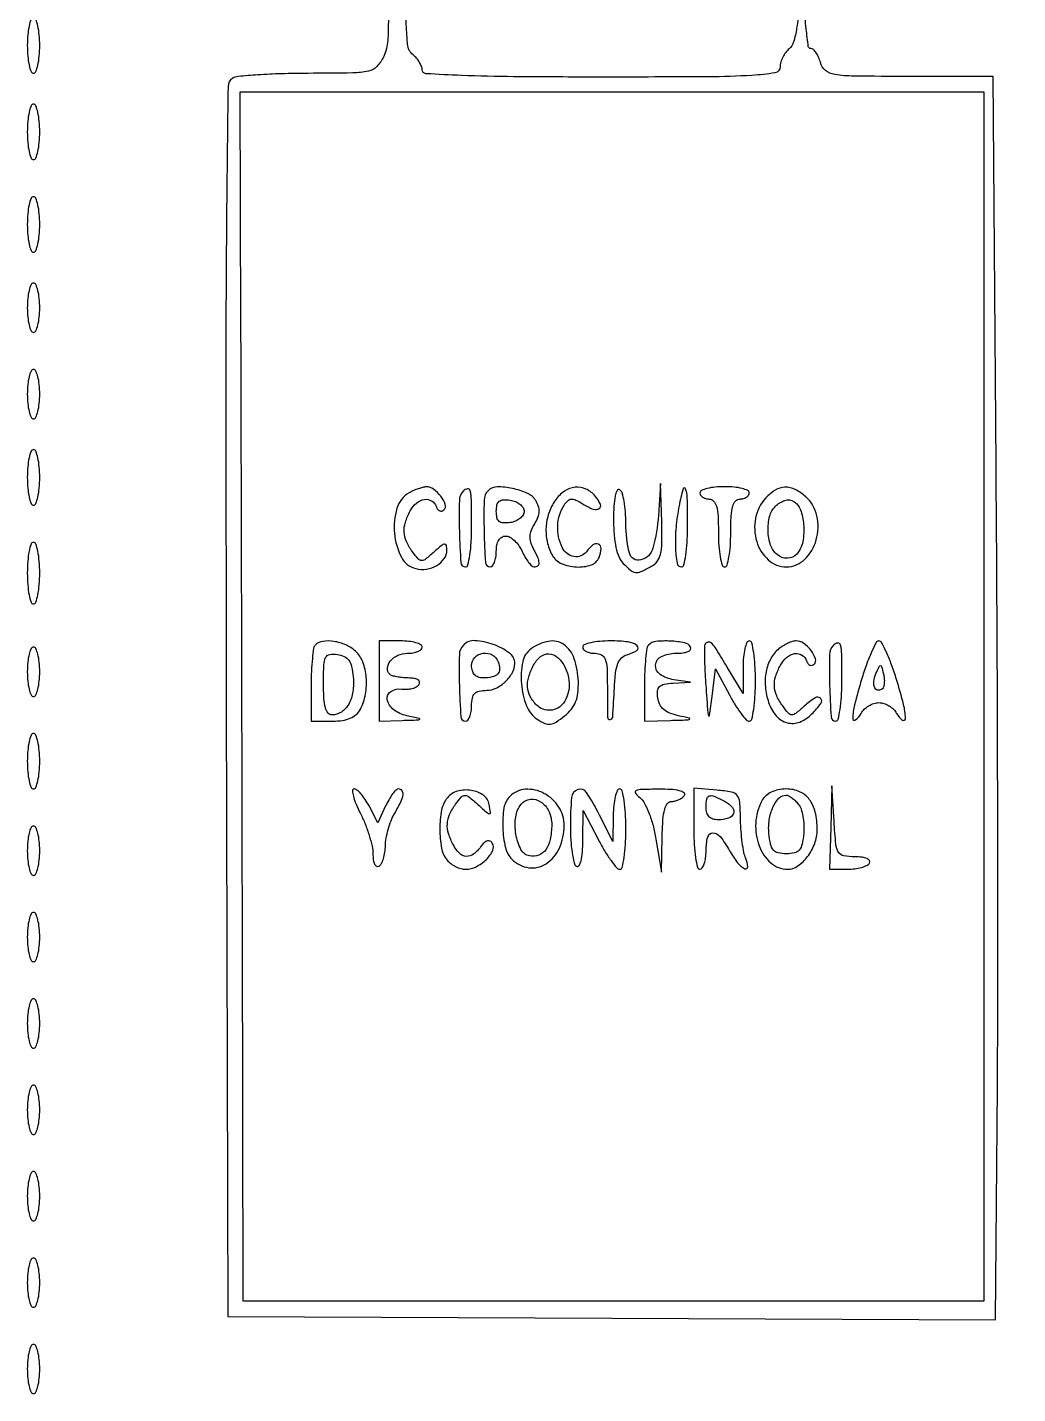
# Model space of a CAD drawing. Header units: millimetres. Extents: x 357084 to 357504, y 509210 to 509507.
# Drawn here: x 357206.64 to 357218.69, y 509439.48 to 509456.11 of the extents above; entities that cross this region are included whole.
import ezdxf

# ---------------------------------------------------------------- set-up
doc = ezdxf.new("R2010")
doc.units = ezdxf.units.MM

msp = doc.modelspace()

# ---------------------------------------------------------------- linework, layer by layer
for points in [[(357211.045, 509456.61, -0.004968), (357211.021, 509455.948, -0.097162), (357210.972, 509455.75, -0.085113), (357210.89, 509455.631, -0.145592), (357210.786, 509455.573, -0.050625), (357210.596, 509455.551, -0.003413), (357210.052, 509455.546, 0.006707), (357209.729, 509455.541, 0.009468), (357209.441, 509455.527, 0.006133), (357209.202, 509455.508, 0.119148), (357209.132, 509455.485, 0.253226), (357209.078, 509455.387, 0.000783), (357209.061, 509453.917, 0.002627), (357209.051, 509451.8, 0.000492), (357209.057, 509447.92), (357209.076, 509440.415), (357213.747, 509440.396), (357218.419, 509440.376), (357218.441, 509443.212, 0.001791), (357218.447, 509444.625, 0.000673), (357218.445, 509446.604, 0.000667), (357218.438, 509448.759, 0.00081), (357218.425, 509450.778), (357218.388, 509455.509), (357217.359, 509455.509, -0.002471), (357216.694, 509455.512, -0.036644), (357216.462, 509455.532, -0.131239), (357216.349, 509455.582, -0.16316), (357216.287, 509455.678, 0.038611), (357216.265, 509455.743, 0.050484), (357216.236, 509455.797, 0.060153), (357216.202, 509455.835, 0.184257), (357216.171, 509455.847, -0.373756), (357216.14, 509455.874, -0.0086), (357216.114, 509456.085, -0.014269), (357216.093, 509456.355, -0.007433)], [(357216.024, 509456.349, -0.022958), (357215.998, 509456.095, -0.033138), (357215.961, 509455.928, -0.150144), (357215.907, 509455.845, 0.058684), (357215.865, 509455.801, 0.043748), (357215.829, 509455.743, 0.044591), (357215.805, 509455.682, 0.072747), (357215.797, 509455.627, -0.365304), (357215.734, 509455.553, -0.027934), (357215.454, 509455.521, -0.013229), (357214.924, 509455.504, -0.001237), (357213.619, 509455.501, -0.001928), (357212.553, 509455.505, -0.008301), (357211.919, 509455.52, -0.005369), (357211.486, 509455.542, -0.396129), (357211.441, 509455.589, 0.09661), (357211.433, 509455.63, 0.041873), (357211.408, 509455.68, 0.03938), (357211.372, 509455.73, 0.042023), (357211.329, 509455.772, -0.204773), (357211.263, 509455.9, -0.008944), (357211.236, 509456.414, -0.007571)]]:
    msp.add_lwpolyline(points, format="xyb")
for points in [[(357206.635, 509455.885, 0.020945), (357206.641, 509455.755, 0.033738), (357206.657, 509455.646, 0.036969), (357206.681, 509455.567, 0.31052), (357206.71, 509455.547, 0.31052), (357206.74, 509455.567, 0.036969), (357206.763, 509455.646, 0.033738), (357206.78, 509455.755, 0.020945), (357206.786, 509455.885, 0.020945), (357206.78, 509456.014, 0.033738), (357206.763, 509456.123, 0.036969), (357206.74, 509456.203, 0.31052), (357206.71, 509456.223, 0.31052), (357206.681, 509456.203, 0.036969), (357206.657, 509456.123, 0.033738), (357206.641, 509456.014, 0.020945)], [(357218.275, 509447.962), (357218.275, 509440.603), (357213.769, 509440.603), (357209.264, 509440.603), (357209.253, 509445.127, 0.000041), (357209.249, 509447.067, 0.000033), (357209.244, 509449.155, 0.000033), (357209.239, 509451.086, 0.000084), (357209.235, 509452.487), (357209.226, 509455.321), (357213.751, 509455.321), (357218.275, 509455.321)], [(357206.635, 509454.833, 0.020945), (357206.641, 509454.704, 0.033738), (357206.657, 509454.595, 0.036969), (357206.681, 509454.515, 0.31052), (357206.71, 509454.495, 0.31052), (357206.74, 509454.515, 0.036969), (357206.763, 509454.595, 0.033738), (357206.78, 509454.704, 0.020945), (357206.786, 509454.833, 0.020945), (357206.78, 509454.963, 0.033738), (357206.763, 509455.072, 0.036969), (357206.74, 509455.151, 0.31052), (357206.71, 509455.171, 0.31052), (357206.681, 509455.151, 0.036969), (357206.657, 509455.072, 0.033738), (357206.641, 509454.963, 0.020945)], [(357206.635, 509453.707, 0.020945), (357206.641, 509453.577, 0.033738), (357206.657, 509453.468, 0.036969), (357206.681, 509453.389, 0.31052), (357206.71, 509453.369, 0.31052), (357206.74, 509453.389, 0.036969), (357206.763, 509453.468, 0.033738), (357206.78, 509453.577, 0.020945), (357206.786, 509453.707, 0.020945), (357206.78, 509453.836, 0.033738), (357206.763, 509453.946, 0.036969), (357206.74, 509454.025, 0.31052), (357206.71, 509454.045, 0.31052), (357206.681, 509454.025, 0.036969), (357206.657, 509453.946, 0.033738), (357206.641, 509453.836, 0.020945)], [(357206.635, 509452.693, 0.023598), (357206.641, 509452.578, 0.037669), (357206.657, 509452.481, 0.04382), (357206.681, 509452.412, 0.295869), (357206.71, 509452.393, 0.295869), (357206.74, 509452.412, 0.04382), (357206.763, 509452.481, 0.037669), (357206.78, 509452.578, 0.023598), (357206.786, 509452.693, 0.023598), (357206.78, 509452.808, 0.037669), (357206.763, 509452.905, 0.04382), (357206.74, 509452.975, 0.295869), (357206.71, 509452.993, 0.295869), (357206.681, 509452.975, 0.04382), (357206.657, 509452.905, 0.037669), (357206.641, 509452.808, 0.023598)], [(357206.635, 509451.642, 0.023598), (357206.641, 509451.527, 0.037669), (357206.657, 509451.43, 0.04382), (357206.681, 509451.36, 0.295869), (357206.71, 509451.341, 0.295869), (357206.74, 509451.36, 0.04382), (357206.763, 509451.43, 0.037669), (357206.78, 509451.527, 0.023598), (357206.786, 509451.642, 0.023598), (357206.78, 509451.757, 0.037669), (357206.763, 509451.854, 0.04382), (357206.74, 509451.923, 0.295869), (357206.71, 509451.942, 0.295869), (357206.681, 509451.923, 0.04382), (357206.657, 509451.854, 0.037669), (357206.641, 509451.757, 0.023598)], [(357206.635, 509450.628, 0.020945), (357206.641, 509450.498, 0.033738), (357206.657, 509450.389, 0.036969), (357206.681, 509450.31, 0.31052), (357206.71, 509450.29, 0.31052), (357206.74, 509450.31, 0.036969), (357206.763, 509450.389, 0.033738), (357206.78, 509450.498, 0.020945), (357206.786, 509450.628, 0.020945), (357206.78, 509450.757, 0.033738), (357206.763, 509450.867, 0.036969), (357206.74, 509450.946, 0.31052), (357206.71, 509450.966, 0.31052), (357206.681, 509450.946, 0.036969), (357206.657, 509450.867, 0.033738), (357206.641, 509450.757, 0.020945)], [(357211.281, 509450.439, 0.190659), (357211.134, 509450.252, 0.094374), (357211.103, 509449.947, 0.09712), (357211.187, 509449.659, 0.213144), (357211.362, 509449.518, 0.102314), (357211.492, 509449.512, 0.095282), (357211.618, 509449.557, 0.105297), (357211.709, 509449.64, 0.156028), (357211.742, 509449.742, 0.053872), (357211.735, 509449.801, 0.391229), (357211.714, 509449.816, 0.140658), (357211.675, 509449.799, 0.010107), (357211.585, 509449.721, -0.014115), (357211.482, 509449.633, -0.174086), (357211.435, 509449.616, -0.213059), (357211.392, 509449.636, -0.022358), (357211.322, 509449.723, -0.051813), (357211.249, 509449.848, -0.09219), (357211.221, 509449.963, -0.089926), (357211.236, 509450.082, -0.047346), (357211.294, 509450.22, -0.092851), (357211.371, 509450.315, -0.138175), (357211.467, 509450.36, -0.180718), (357211.555, 509450.343, -0.169715), (357211.613, 509450.271, 0.076562), (357211.63, 509450.239, 0.130241), (357211.654, 509450.221, 0.15914), (357211.68, 509450.219, 0.131406), (357211.705, 509450.232, 0.296005), (357211.721, 509450.299, 0.081485), (357211.668, 509450.398, 0.072724), (357211.578, 509450.485, 0.164453), (357211.489, 509450.513, 0.056946), (357211.448, 509450.507, 0.022086), (357211.393, 509450.49, 0.021524), (357211.334, 509450.467, 0.02492)], [(357211.942, 509450.465, 0.193173), (357211.893, 509450.349, 0.012283), (357211.893, 509449.972, 0.009829), (357211.911, 509449.591, 0.394915), (357211.967, 509449.539, 0.345347), (357211.997, 509449.563, 0.022017), (357212.021, 509449.68, 0.024301), (357212.037, 509449.837, 0.013867), (357212.042, 509450.027, 0.003511), (357212.04, 509450.352, 0.052715), (357212.026, 509450.465, 0.372822), (357211.993, 509450.489, 0.177851)], [(357212.246, 509450.469, 0.191557), (357212.195, 509450.35, 0.012859), (357212.194, 509449.973, 0.010308), (357212.21, 509449.593, 0.395497), (357212.268, 509449.539, 0.226478), (357212.296, 509449.553, 0.074992), (357212.321, 509449.594, 0.057076), (357212.337, 509449.655, 0.038131), (357212.343, 509449.727, -0.046972), (357212.35, 509449.806, -0.08998), (357212.373, 509449.865, -0.120808), (357212.409, 509449.901, -0.13664), (357212.457, 509449.915, -0.1326), (357212.507, 509449.901, -0.056806), (357212.563, 509449.859, -0.050694), (357212.615, 509449.799, -0.046624), (357212.657, 509449.727, 0.025934), (357212.694, 509449.655, 0.034577), (357212.736, 509449.594, 0.037004), (357212.775, 509449.551, 0.190598), (357212.805, 509449.539, 0.161505), (357212.848, 509449.553, 0.252814), (357212.864, 509449.588, 0.092221), (357212.848, 509449.653, 0.015841), (357212.791, 509449.768, -0.056962), (357212.762, 509449.842, -0.081518), (357212.755, 509449.913, -0.077611), (357212.77, 509449.985, -0.04675), (357212.81, 509450.063, 0.042626), (357212.85, 509450.142, 0.085781), (357212.865, 509450.211, 0.093378), (357212.856, 509450.276, 0.058198), (357212.823, 509450.347, 0.148389), (357212.722, 509450.434, 0.05337), (357212.539, 509450.494, 0.053353), (357212.353, 509450.513, 0.19778)], [(357213.06, 509450.348, 0.070707), (357212.982, 509450.194, 0.067539), (357212.948, 509450.022, 0.067473), (357212.962, 509449.847, 0.07032), (357213.021, 509449.684, 0.169571), (357213.133, 509449.582, 0.089291), (357213.319, 509449.538, 0.095124), (357213.498, 509449.563, 0.222654), (357213.593, 509449.655, 0.073683), (357213.617, 509449.763, 0.315315), (357213.585, 509449.816, 0.280652), (357213.519, 509449.808, 0.066645), (357213.439, 509449.724, -0.292929), (357213.287, 509449.665, -0.23501), (357213.145, 509449.775, -0.121234), (357213.09, 509450.04, -0.133555), (357213.168, 509450.29, -0.058507), (357213.212, 509450.345, -0.179882), (357213.255, 509450.364, -0.129294), (357213.31, 509450.353, -0.024814), (357213.399, 509450.304, 0.042886), (357213.523, 509450.241, 0.247122), (357213.594, 509450.248, 0.373789), (357213.609, 509450.302, 0.061871), (357213.546, 509450.401, 0.111639), (357213.433, 509450.487, 0.136077), (357213.303, 509450.509, 0.125831), (357213.172, 509450.46, 0.088092)], [(357213.769, 509450.112, 0.019038), (357213.777, 509449.924, 0.03574), (357213.799, 509449.774, 0.045307), (357213.836, 509449.659, 0.096612), (357213.887, 509449.582, 0.02205), (357213.981, 509449.497, 0.145631), (357214.038, 509449.472, 0.135273), (357214.102, 509449.481, 0.018083), (357214.225, 509449.542, 0.105018), (357214.299, 509449.604, 0.106426), (357214.341, 509449.691, 0.05594), (357214.358, 509449.831, 0.010746), (357214.356, 509450.086), (357214.342, 509450.553), (357214.315, 509450.165, -0.048722), (357214.248, 509449.768, -0.270846), (357214.1, 509449.623, -0.416651), (357213.963, 509449.705, -0.059908), (357213.92, 509450.065, 0.019058), (357213.914, 509450.209, 0.025914), (357213.898, 509450.337, 0.024736), (357213.874, 509450.439, 0.186738), (357213.845, 509450.478, 0.437088), (357213.813, 509450.469, 0.068499), (357213.79, 509450.402, 0.037016), (357213.774, 509450.282, 0.013637)], [(357214.567, 509450.281, 0.026514), (357214.53, 509450.022, 0.032342), (357214.523, 509449.777, 0.031021), (357214.542, 509449.584, 0.367523), (357214.595, 509449.539, 0.345347), (357214.626, 509449.563, 0.022017), (357214.649, 509449.68, 0.024301), (357214.665, 509449.837, 0.013867), (357214.671, 509450.027, 0.004456), (357214.667, 509450.385, 0.092526), (357214.646, 509450.49, 0.718905), (357214.616, 509450.488, 0.01603)], [(357214.821, 509450.44, 0.148195), (357214.829, 509450.412, 0.098894), (357214.854, 509450.387, 0.082425), (357214.89, 509450.371, 0.064853), (357214.933, 509450.365, -0.211442), (357214.987, 509450.341, -0.118311), (357215.022, 509450.278, -0.054498), (357215.041, 509450.158, -0.01212), (357215.046, 509449.952, 0.017105), (357215.051, 509449.794, 0.027868), (357215.068, 509449.66, 0.026982), (357215.092, 509449.561, 0.332234), (357215.121, 509449.539, 0.332234), (357215.151, 509449.561, 0.026982), (357215.174, 509449.66, 0.027868), (357215.191, 509449.794, 0.017105), (357215.196, 509449.952, -0.01212), (357215.201, 509450.158, -0.054498), (357215.22, 509450.278, -0.118311), (357215.255, 509450.341, -0.211442), (357215.309, 509450.365, 0.064853), (357215.352, 509450.371, 0.082425), (357215.388, 509450.387, 0.098894), (357215.413, 509450.412, 0.148195), (357215.422, 509450.44, 0.295869), (357215.403, 509450.469, 0.04382), (357215.333, 509450.493, 0.037669), (357215.236, 509450.51, 0.023598), (357215.121, 509450.515, 0.023598), (357215.006, 509450.51, 0.037669), (357214.909, 509450.493, 0.04382), (357214.84, 509450.469, 0.295869)], [(357215.621, 509450.378, 0.136392), (357215.498, 509450.133, 0.121664), (357215.512, 509449.847, 0.13633), (357215.653, 509449.624, 0.186592), (357215.872, 509449.539, 0.194616), (357216.095, 509449.629, 0.133121), (357216.236, 509449.867, 0.122537), (357216.245, 509450.159, 0.156276), (357216.11, 509450.391, 0.065838), (357215.98, 509450.481, 0.125464), (357215.856, 509450.509, 0.129862), (357215.738, 509450.474, 0.073135)], [(357212.681, 509450.215, -0.139711), (357212.668, 509450.17, -0.08408), (357212.631, 509450.128, -0.072525), (357212.576, 509450.096, -0.062417), (357212.512, 509450.078, -0.046777), (357212.428, 509450.074, -0.159873), (357212.378, 509450.093, -0.16992), (357212.351, 509450.137, -0.054436), (357212.343, 509450.215, -0.054436), (357212.351, 509450.293, -0.16992), (357212.378, 509450.337, -0.159873), (357212.428, 509450.356, -0.046777), (357212.512, 509450.352, -0.062417), (357212.576, 509450.334, -0.072525), (357212.631, 509450.302, -0.08408), (357212.668, 509450.26, -0.139711)], [(357216.082, 509450.058, -0.06689), (357216.072, 509449.845, -0.134905), (357215.999, 509449.695, -0.215811), (357215.886, 509449.644, -0.175157), (357215.759, 509449.689, -0.140903), (357215.681, 509449.804, -0.071012), (357215.65, 509449.978, -0.070692), (357215.669, 509450.154, -0.135235), (357215.739, 509450.277, -0.117125), (357215.856, 509450.349, -0.225703), (357215.963, 509450.336, -0.166296), (357216.044, 509450.235, -0.064818)], [(357206.635, 509449.464, 0.01883), (357206.641, 509449.32, 0.03053), (357206.657, 509449.199, 0.031449), (357206.681, 509449.11, 0.322437), (357206.71, 509449.088, 0.322437), (357206.74, 509449.11, 0.031449), (357206.763, 509449.199, 0.03053), (357206.78, 509449.32, 0.01883), (357206.786, 509449.464, 0.01883), (357206.78, 509449.608, 0.03053), (357206.763, 509449.729, 0.031449), (357206.74, 509449.818, 0.322437), (357206.71, 509449.839, 0.322437), (357206.681, 509449.818, 0.031449), (357206.657, 509449.729, 0.03053), (357206.641, 509449.608, 0.01883)], [(357211.942, 509448.588, 0.193173), (357211.893, 509448.472, 0.012283), (357211.893, 509448.095, 0.009829), (357211.911, 509447.714, 0.394915), (357211.967, 509447.662, 0.226478), (357211.996, 509447.675, 0.074992), (357212.02, 509447.717, 0.057076), (357212.037, 509447.778, 0.038131), (357212.042, 509447.849, -0.045424), (357212.051, 509447.944, -0.150302), (357212.08, 509447.999, -0.152288), (357212.134, 509448.028, -0.047029), (357212.227, 509448.037, 0.117459), (357212.343, 509448.065, 0.074723), (357212.456, 509448.145, 0.075502), (357212.539, 509448.254, 0.126501), (357212.568, 509448.365, 0.240388), (357212.503, 509448.491, 0.071303), (357212.306, 509448.595, 0.070156), (357212.083, 509448.641, 0.215143)], [(357206.635, 509448.262, 0.023598), (357206.641, 509448.147, 0.037669), (357206.657, 509448.05, 0.04382), (357206.681, 509447.981, 0.295869), (357206.71, 509447.962, 0.295869), (357206.74, 509447.981, 0.04382), (357206.763, 509448.05, 0.037669), (357206.78, 509448.147, 0.023598), (357206.786, 509448.262, 0.023598), (357206.78, 509448.378, 0.037669), (357206.763, 509448.475, 0.04382), (357206.74, 509448.544, 0.295869), (357206.71, 509448.563, 0.295869), (357206.681, 509448.544, 0.04382), (357206.657, 509448.475, 0.037669), (357206.641, 509448.378, 0.023598)], [(357210.14, 509448.588, 0.161051), (357210.12, 509448.549, 0.011119), (357210.104, 509448.424, 0.014928), (357210.093, 509448.271, 0.010625), (357210.09, 509448.1), (357210.09, 509447.662), (357210.35, 509447.662, 0.034784), (357210.472, 509447.67, 0.066819), (357210.566, 509447.697, 0.082407), (357210.637, 509447.742, 0.086353), (357210.688, 509447.807, 0.079099), (357210.751, 509447.988, 0.065038), (357210.76, 509448.194, 0.068696), (357210.718, 509448.382, 0.119756), (357210.628, 509448.514, 0.08017), (357210.51, 509448.59, 0.066291), (357210.366, 509448.632, 0.072499), (357210.231, 509448.633, 0.163098)], [(357210.602, 509448.201, -0.060433), (357210.597, 509448.02, -0.090733), (357210.547, 509447.87, -0.115335), (357210.458, 509447.772, -0.152108), (357210.343, 509447.737, -0.231728), (357210.296, 509447.76, -0.098981), (357210.264, 509447.825, -0.051656), (357210.245, 509447.938, -0.014723), (357210.24, 509448.117, -0.009195), (357210.244, 509448.347, -0.101748), (357210.266, 509448.436, -0.24511), (357210.315, 509448.473, -0.077157), (357210.409, 509448.474, -0.075557), (357210.492, 509448.449, -0.128946), (357210.547, 509448.403, -0.098233), (357210.582, 509448.325, -0.031946)], [(357210.916, 509448.15), (357210.916, 509447.662), (357211.197, 509447.671, 0.000977), (357211.392, 509447.677, 0.191401), (357211.41, 509447.685, 0.58989), (357211.407, 509447.694, 0.001805), (357211.254, 509447.728, -0.110977), (357211.094, 509447.801, -0.183642), (357211.016, 509447.926, -0.310337), (357211.059, 509448.024, -0.175686), (357211.191, 509448.052, 0.047794), (357211.256, 509448.05, 0.051751), (357211.32, 509448.06, 0.058014), (357211.371, 509448.08, 0.131885), (357211.402, 509448.109, 0.207635), (357211.406, 509448.14, 0.193519), (357211.387, 509448.165, 0.098389), (357211.34, 509448.182, 0.037154), (357211.271, 509448.187, -0.022874), (357211.199, 509448.191, -0.026464), (357211.131, 509448.201, -0.026941), (357211.075, 509448.215, -0.120668), (357211.046, 509448.232, -0.22194), (357211.018, 509448.309, -0.154406), (357211.054, 509448.395, -0.11472), (357211.146, 509448.463, -0.1036), (357211.262, 509448.488, 0.039889), (357211.331, 509448.493, 0.059158), (357211.389, 509448.51, 0.077805), (357211.428, 509448.534, 0.219522), (357211.441, 509448.563, 0.277684), (357211.424, 509448.592, 0.052312), (357211.364, 509448.616, 0.042582), (357211.279, 509448.632, 0.027026), (357211.179, 509448.638), (357210.916, 509448.638)], [(357212.367, 509448.382, -0.089922), (357212.383, 509448.297, -0.195448), (357212.359, 509448.235, -0.152441), (357212.292, 509448.199, -0.050372), (357212.18, 509448.187, -0.086866), (357212.122, 509448.198, -0.121151), (357212.078, 509448.227, -0.114358), (357212.051, 509448.274, -0.071747), (357212.042, 509448.338, -0.19131), (357212.082, 509448.437, -0.170968), (357212.181, 509448.488, -0.16252), (357212.294, 509448.467, -0.176115)], [(357212.765, 509448.541, 0.188112), (357212.664, 509448.383, 0.070587), (357212.649, 509448.115, 0.069335), (357212.71, 509447.847, 0.157276), (357212.839, 509447.687, 0.039492), (357212.932, 509447.635, 0.135683), (357213, 509447.625, 0.116673), (357213.07, 509447.65, 0.025615), (357213.173, 509447.725, 0.052324), (357213.256, 509447.808, 0.074516), (357213.308, 509447.897, 0.067664), (357213.336, 509448.004, 0.035418), (357213.341, 509448.142, 0.073207), (357213.292, 509448.422, 0.162625), (357213.164, 509448.594, 0.199314), (357212.979, 509448.633, 0.112907)], [(357213.172, 509448.331, -0.127036), (357213.23, 509448.096, -0.153421), (357213.159, 509447.881, -0.224276), (357213.003, 509447.794, -0.215945), (357212.833, 509447.858, -0.075043), (357212.756, 509447.963, -0.102711), (357212.723, 509448.075, -0.092054), (357212.737, 509448.199, -0.050191), (357212.796, 509448.342, -0.097328), (357212.881, 509448.447, -0.18274), (357212.983, 509448.482, -0.17513), (357213.085, 509448.441, -0.088793)], [(357213.394, 509448.563, 0.191087), (357213.405, 509448.534, 0.088204), (357213.438, 509448.51, 0.068025), (357213.487, 509448.493, 0.048028), (357213.544, 509448.488, -0.121127), (357213.623, 509448.468, -0.189559), (357213.669, 509448.416, -0.075661), (357213.69, 509448.306, -0.009307), (357213.694, 509448.062, 0.003601), (357213.697, 509447.709, 0.432423), (357213.727, 509447.681, 0.373206), (357213.759, 509447.713, 0.003529), (357213.78, 509448.069, -0.017129), (357213.795, 509448.251, -0.061957), (357213.823, 509448.364, -0.106447), (357213.868, 509448.432, -0.131523), (357213.934, 509448.47, 0.081763), (357214.053, 509448.523, 0.503615), (357214.056, 509448.579, 0.145727), (357213.947, 509448.626, 0.028636), (357213.732, 509448.638, 0.020945), (357213.602, 509448.632, 0.033738), (357213.493, 509448.616, 0.036969), (357213.414, 509448.592, 0.31052)], [(357214.195, 509448.588, 0.161051), (357214.175, 509448.549, 0.011119), (357214.16, 509448.424, 0.014928), (357214.149, 509448.271, 0.010625), (357214.145, 509448.1), (357214.145, 509447.662), (357214.464, 509447.671, 0.001669), (357214.664, 509447.677, 0.128115), (357214.694, 509447.686, 0.672973), (357214.692, 509447.697, 0.004599), (357214.558, 509447.727, -0.042926), (357214.454, 509447.759, -0.083626), (357214.38, 509447.804, -0.098624), (357214.333, 509447.865, -0.080471), (357214.309, 509447.944, -0.054717), (357214.306, 509448.031, -0.184555), (357214.33, 509448.082, -0.147384), (357214.386, 509448.111, -0.031312), (357214.496, 509448.124), (357214.708, 509448.135), (357214.502, 509448.166, -0.110946), (357214.336, 509448.231, -0.268831), (357214.28, 509448.344, -0.270064), (357214.352, 509448.449, -0.111381), (357214.525, 509448.488, 0.027979), (357214.614, 509448.493, 0.069343), (357214.677, 509448.509, 0.145541), (357214.707, 509448.533, 0.297719), (357214.708, 509448.563, 0.207905), (357214.633, 509448.615, 0.037153), (357214.461, 509448.636, 0.038073), (357214.286, 509448.631, 0.172151)], [(357214.89, 509448.607, 0.196032), (357214.878, 509448.58, 0.00502), (357214.877, 509448.445, 0.009952), (357214.881, 509448.285, 0.006541), (357214.892, 509448.1, 0.000657), (357214.917, 509447.763, 0.108395), (357214.927, 509447.728, 0.72286), (357214.938, 509447.73, 0.001838), (357214.969, 509447.962), (357215.011, 509448.3), (357215.18, 509447.981, 0.016787), (357215.25, 509447.859, 0.023919), (357215.321, 509447.755, 0.021464), (357215.385, 509447.678, 0.211731), (357215.423, 509447.662, 0.348832), (357215.452, 509447.685, 0.01967), (357215.475, 509447.805, 0.023253), (357215.491, 509447.963, 0.01415), (357215.497, 509448.15, 0.013867), (357215.491, 509448.34, 0.024301), (357215.475, 509448.497, 0.022017), (357215.452, 509448.614, 0.345347), (357215.422, 509448.638, 0.303081), (357215.392, 509448.618, 0.04014), (357215.368, 509448.544, 0.03557), (357215.351, 509448.441, 0.022191), (357215.346, 509448.319), (357215.345, 509448), (357215.154, 509448.319, 0.003366), (357215.023, 509448.533, 0.047184), (357214.969, 509448.605, 0.205766), (357214.93, 509448.623, 0.202343)], [(357215.783, 509448.544, 0.10111), (357215.684, 509448.425, 0.075871), (357215.626, 509448.263, 0.06947), (357215.617, 509448.078, 0.062174), (357215.657, 509447.889, 0.091948), (357215.75, 509447.726, 0.153089), (357215.883, 509447.642, 0.160246), (357216.035, 509447.651, 0.103059), (357216.184, 509447.749, 0.037354), (357216.293, 509447.875, 0.368338), (357216.288, 509447.94, 0.360099), (357216.223, 509447.946, 0.037059), (357216.091, 509447.844, -0.013971), (357215.988, 509447.756, -0.173822), (357215.94, 509447.739, -0.213523), (357215.898, 509447.758, -0.022315), (357215.828, 509447.846, -0.051813), (357215.755, 509447.97, -0.09219), (357215.727, 509448.085, -0.089926), (357215.742, 509448.204, -0.047346), (357215.8, 509448.342, -0.092851), (357215.876, 509448.438, -0.138175), (357215.973, 509448.483, -0.180718), (357216.061, 509448.465, -0.169715), (357216.118, 509448.394, 0.076562), (357216.136, 509448.362, 0.130241), (357216.159, 509448.344, 0.15914), (357216.186, 509448.341, 0.131406), (357216.21, 509448.355, 0.296161), (357216.227, 509448.422, 0.082822), (357216.173, 509448.521, 0.073134), (357216.082, 509448.609, 0.155612), (357215.99, 509448.638, 0.076319), (357215.948, 509448.631, 0.030498), (357215.892, 509448.61, 0.029306), (357215.835, 509448.58, 0.032663)], [(357216.448, 509448.588, 0.193173), (357216.398, 509448.472, 0.012283), (357216.399, 509448.095, 0.009829), (357216.417, 509447.714, 0.394915), (357216.473, 509447.662, 0.345347), (357216.503, 509447.685, 0.022017), (357216.526, 509447.802, 0.024301), (357216.543, 509447.959, 0.013867), (357216.548, 509448.15, 0.003511), (357216.546, 509448.475, 0.052715), (357216.532, 509448.587, 0.372822), (357216.499, 509448.612, 0.177851)], [(357216.788, 509448.169, 0.010618), (357216.703, 509447.862, 0.059453), (357216.68, 509447.694, 0.631424), (357216.715, 509447.677, 0.097998), (357216.783, 509447.756, -0.07353), (357216.821, 509447.806, -0.055652), (357216.876, 509447.849, -0.056229), (357216.939, 509447.877, -0.080157), (357216.999, 509447.887, -0.080157), (357217.059, 509447.877, -0.056229), (357217.121, 509447.849, -0.055652), (357217.176, 509447.806, -0.07353), (357217.214, 509447.756, 0.101135), (357217.284, 509447.675, 0.623934), (357217.321, 509447.693, 0.062174), (357217.299, 509447.866, 0.012035), (357217.213, 509448.169, 0.012692), (357217.153, 509448.348, 0.019652), (357217.09, 509448.5, 0.01471), (357217.032, 509448.618, 0.277559), (357216.998, 509448.638, 0.27923), (357216.965, 509448.618, 0.014844), (357216.908, 509448.5, 0.019767), (357216.847, 509448.348, 0.012751)], [(357217.043, 509448.056, -0.220948), (357216.991, 509448.037, -0.276564), (357216.95, 509448.067, -0.130073), (357216.938, 509448.146, -0.074943), (357216.963, 509448.24, -0.006675), (357217.002, 509448.327, -0.299388), (357217.018, 509448.337, -0.331063), (357217.032, 509448.325, -0.007526), (357217.054, 509448.238, -0.03472), (357217.064, 509448.182, -0.039523), (357217.064, 509448.128, -0.043304), (357217.058, 509448.083, -0.13795)], [(357206.635, 509447.174, 0.020945), (357206.641, 509447.044, 0.033738), (357206.657, 509446.935, 0.036969), (357206.681, 509446.856, 0.31052), (357206.71, 509446.836, 0.31052), (357206.74, 509446.856, 0.036969), (357206.763, 509446.935, 0.033738), (357206.78, 509447.044, 0.020945), (357206.786, 509447.174, 0.020945), (357206.78, 509447.303, 0.033738), (357206.763, 509447.412, 0.036969), (357206.74, 509447.491, 0.31052), (357206.71, 509447.511, 0.31052), (357206.681, 509447.491, 0.036969), (357206.657, 509447.412, 0.033738), (357206.641, 509447.303, 0.020945)], [(357210.689, 509446.538, -0.023159), (357210.747, 509446.41, -0.020084), (357210.796, 509446.271, -0.020567), (357210.83, 509446.141, -0.054189), (357210.841, 509446.046, 0.034898), (357210.846, 509445.972, 0.082179), (357210.862, 509445.92, 0.16368), (357210.887, 509445.896, 0.257444), (357210.916, 509445.897, 0.1372), (357210.945, 509445.929, 0.042167), (357210.97, 509445.989, 0.038634), (357210.987, 509446.065, 0.033922), (357210.994, 509446.145, -0.041359), (357211.002, 509446.236, -0.024125), (357211.027, 509446.343, -0.024003), (357211.062, 509446.449, -0.0371), (357211.104, 509446.535, 0.015436), (357211.18, 509446.679, 0.073613), (357211.208, 509446.767, 0.210172), (357211.196, 509446.815, 0.230408), (357211.153, 509446.836, 0.199182), (357211.123, 509446.823, 0.033468), (357211.081, 509446.775, 0.032168), (357211.037, 509446.708, 0.023601), (357210.996, 509446.629), (357210.902, 509446.423), (357210.794, 509446.629, 0.026244), (357210.747, 509446.708, 0.034032), (357210.696, 509446.775, 0.036243), (357210.647, 509446.823, 0.177385), (357210.611, 509446.836, 0.43172), (357210.593, 509446.816, 0.048917), (357210.604, 509446.748, 0.035508), (357210.636, 509446.652, 0.018717)], [(357211.747, 509446.729, 0.126861), (357211.677, 509446.581, 0.045988), (357211.655, 509446.349, 0.045966), (357211.675, 509446.117, 0.128993), (357211.744, 509445.97, 0.062282), (357211.789, 509445.928, 0.044178), (357211.848, 509445.892, 0.04457), (357211.912, 509445.867, 0.068735), (357211.971, 509445.859, 0.118046), (357212.098, 509445.89, 0.076848), (357212.222, 509445.979, 0.088334), (357212.299, 509446.088, 0.254051), (357212.294, 509446.177, 0.138227), (357212.267, 509446.202, 0.194637), (357212.234, 509446.205, 0.119431), (357212.196, 509446.182, 0.040726), (357212.154, 509446.134, -0.07156), (357212.065, 509446.042, -0.181221), (357211.977, 509446.016, -0.183), (357211.895, 509446.053, -0.073125), (357211.82, 509446.155, -0.047346), (357211.762, 509446.293, -0.089926), (357211.747, 509446.412, -0.09219), (357211.775, 509446.527, -0.051813), (357211.848, 509446.651, -0.023412), (357211.918, 509446.739, -0.218918), (357211.961, 509446.758, -0.167947), (357212.01, 509446.74, -0.012793), (357212.119, 509446.647, 0.003468), (357212.234, 509446.545, 0.183623), (357212.261, 509446.535, 0.454157), (357212.273, 509446.55, 0.010892), (357212.257, 509446.648, 0.193999), (357212.186, 509446.759, 0.115957), (357212.039, 509446.819, 0.10784), (357211.871, 509446.81, 0.15259)], [(357212.508, 509446.746, 0.157693), (357212.436, 509446.605, 0.049058), (357212.421, 509446.365, 0.049206), (357212.454, 509446.124, 0.138994), (357212.536, 509445.977, 0.165119), (357212.737, 509445.878, 0.179044), (357212.949, 509445.926, 0.145048), (357213.111, 509446.116, 0.104576), (357213.169, 509446.39, 0.1429), (357213.103, 509446.616, 0.1281), (357212.923, 509446.783, 0.140663), (357212.698, 509446.832, 0.181925)], [(357213.244, 509446.389, 0.015685), (357213.249, 509446.215, 0.022144), (357213.266, 509446.061, 0.019282), (357213.289, 509445.938, 0.199798), (357213.319, 509445.897, 0.407751), (357213.35, 509445.904, 0.082934), (357213.375, 509445.961, 0.042645), (357213.391, 509446.065, 0.016139), (357213.397, 509446.212), (357213.401, 509446.573), (357213.587, 509446.216, 0.015167), (357213.663, 509446.079, 0.022011), (357213.739, 509445.964, 0.018676), (357213.808, 509445.877, 0.220329), (357213.846, 509445.859, 0.348637), (357213.875, 509445.882, 0.0198), (357213.898, 509446.003, 0.023313), (357213.914, 509446.16, 0.014134), (357213.92, 509446.348, 0.013867), (357213.914, 509446.538, 0.024301), (357213.898, 509446.695, 0.022017), (357213.875, 509446.812, 0.345347), (357213.845, 509446.836, 0.300322), (357213.815, 509446.816, 0.039749), (357213.79, 509446.742, 0.035407), (357213.772, 509446.639, 0.022182), (357213.765, 509446.516), (357213.76, 509446.197), (357213.6, 509446.516, 0.02707), (357213.441, 509446.794, 0.348017), (357213.335, 509446.83, 0.292197), (357213.259, 509446.733, 0.022768)], [(357214.088, 509446.732, -0.106446), (357214.144, 509446.666, -0.030919), (357214.2, 509446.545, -0.028737), (357214.25, 509446.394, -0.02353), (357214.285, 509446.227), (357214.353, 509445.822), (357214.361, 509446.254, -0.012179), (357214.371, 509446.464, -0.048925), (357214.392, 509446.59, -0.099322), (357214.427, 509446.66, -0.231566), (357214.478, 509446.685, 0.061875), (357214.523, 509446.691, 0.051278), (357214.568, 509446.708, 0.053305), (357214.607, 509446.732, 0.08825), (357214.633, 509446.761, 0.410319), (357214.626, 509446.791, 0.085168), (357214.57, 509446.815, 0.042671), (357214.466, 509446.83, 0.015769), (357214.318, 509446.833, 0.00585), (357214.11, 509446.829, 0.096332), (357214.042, 509446.814, 0.48744), (357214.035, 509446.784, 0.066046)], [(357214.746, 509446.352, 0.013699), (357214.751, 509446.16, 0.024123), (357214.767, 509446.001, 0.021783), (357214.791, 509445.883, 0.345995), (357214.821, 509445.859, 0.254951), (357214.85, 509445.875, 0.06271), (357214.874, 509445.926, 0.048861), (357214.89, 509445.998, 0.031626), (357214.896, 509446.085, -0.056221), (357214.915, 509446.251, -0.349378), (357214.977, 509446.301, -0.232793), (357215.067, 509446.257, -0.035077), (357215.181, 509446.085, 0.034282), (357215.279, 509445.937, 0.11869), (357215.368, 509445.865, 0.567604), (357215.404, 509445.889, 0.091909), (357215.379, 509445.991, -0.055478), (357215.356, 509446.063, -0.014764), (357215.336, 509446.183, -0.014784), (357215.322, 509446.321, -0.014743), (357215.315, 509446.46, 0.013833), (357215.305, 509446.677, 0.150917), (357215.274, 509446.758, 0.183451), (357215.205, 509446.799, 0.022465), (357215.027, 509446.821), (357214.746, 509446.845)], [(357215.574, 509446.69, 0.109336), (357215.5, 509446.424, 0.103789), (357215.542, 509446.145, 0.120636), (357215.684, 509445.937, 0.185246), (357215.885, 509445.859, 0.15176), (357216.012, 509445.899, 0.080628), (357216.131, 509446.013, 0.074023), (357216.218, 509446.172, 0.087972), (357216.248, 509446.34, 0.054401), (357216.224, 509446.555, 0.108052), (357216.152, 509446.71, 0.130824), (357216.034, 509446.803, 0.100972), (357215.872, 509446.836, 0.048129), (357215.774, 509446.826, 0.065473), (357215.689, 509446.798, 0.073065), (357215.622, 509446.752, 0.083637)], [(357216.412, 509446.366), (357216.398, 509445.859), (357216.619, 509445.859, 0.031397), (357216.707, 509445.865, 0.037109), (357216.788, 509445.881, 0.040338), (357216.853, 509445.906, 0.146547), (357216.886, 509445.934, 0.293553), (357216.885, 509445.964, 0.14759), (357216.856, 509445.988, 0.070559), (357216.794, 509446.005, 0.028594), (357216.706, 509446.01, -0.046162), (357216.57, 509446.022, -0.21737), (357216.507, 509446.066, -0.109148), (357216.475, 509446.163, -0.008144), (357216.453, 509446.441), (357216.426, 509446.873)], [(357213.017, 509446.401, -0.047138), (357212.999, 509446.221, -0.106749), (357212.945, 509446.096, -0.151532), (357212.859, 509446.031, -0.135123), (357212.747, 509446.022, -0.232532), (357212.642, 509446.1, -0.077808), (357212.582, 509446.287, -0.072636), (357212.579, 509446.498, -0.14132), (357212.646, 509446.651, -0.192022), (357212.757, 509446.712, -0.179784), (357212.882, 509446.681, -0.137723), (357212.982, 509446.564, -0.109605)], [(357215.128, 509446.682, -0.095407), (357215.216, 509446.611, -0.274462), (357215.228, 509446.536, -0.228239), (357215.167, 509446.479, -0.07531), (357215.042, 509446.46, -0.077002), (357214.979, 509446.47, -0.12387), (357214.933, 509446.498, -0.121293), (357214.905, 509446.545, -0.072026), (357214.896, 509446.61, -0.038923), (357214.904, 509446.715, -0.286825), (357214.935, 509446.751, -0.18267), (357214.994, 509446.748, -0.016643)], [(357216.018, 509446.653, -0.092336), (357216.051, 509446.594, -0.03571), (357216.074, 509446.504, -0.033843), (357216.086, 509446.399, -0.035521), (357216.084, 509446.296, -0.027286), (357216.064, 509446.163, -0.125584), (357216.03, 509446.093, -0.16287), (357215.971, 509446.058, -0.05517), (357215.872, 509446.047, -0.05517), (357215.773, 509446.058, -0.16287), (357215.715, 509446.093, -0.125584), (357215.681, 509446.163, -0.027286), (357215.66, 509446.296, -0.060563), (357215.665, 509446.463, -0.070442), (357215.71, 509446.616, -0.087144), (357215.783, 509446.723, -0.201548), (357215.872, 509446.761, -0.125501), (357215.9, 509446.753, -0.034), (357215.938, 509446.729, -0.032172), (357215.98, 509446.694, -0.02853)], [(357206.635, 509446.085, 0.023598), (357206.641, 509445.97, 0.037669), (357206.657, 509445.873, 0.04382), (357206.681, 509445.803, 0.295869), (357206.71, 509445.784, 0.295869), (357206.74, 509445.803, 0.04382), (357206.763, 509445.873, 0.037669), (357206.78, 509445.97, 0.023598), (357206.786, 509446.085, 0.023598), (357206.78, 509446.2, 0.037669), (357206.763, 509446.297, 0.04382), (357206.74, 509446.366, 0.295869), (357206.71, 509446.385, 0.295869), (357206.681, 509446.366, 0.04382), (357206.657, 509446.297, 0.037669), (357206.641, 509446.2, 0.023598)], [(357206.635, 509445.033, 0.023598), (357206.641, 509444.918, 0.037669), (357206.657, 509444.821, 0.04382), (357206.681, 509444.752, 0.295869), (357206.71, 509444.733, 0.295869), (357206.74, 509444.752, 0.04382), (357206.763, 509444.821, 0.037669), (357206.78, 509444.918, 0.023598), (357206.786, 509445.033, 0.023598), (357206.78, 509445.148, 0.037669), (357206.763, 509445.245, 0.04382), (357206.74, 509445.315, 0.295869), (357206.71, 509445.334, 0.295869), (357206.681, 509445.315, 0.04382), (357206.657, 509445.245, 0.037669), (357206.641, 509445.148, 0.023598)], [(357206.635, 509443.982, 0.023598), (357206.641, 509443.867, 0.037669), (357206.657, 509443.77, 0.04382), (357206.681, 509443.7, 0.295869), (357206.71, 509443.682, 0.295869), (357206.74, 509443.7, 0.04382), (357206.763, 509443.77, 0.037669), (357206.78, 509443.867, 0.023598), (357206.786, 509443.982, 0.023598), (357206.78, 509444.097, 0.037669), (357206.763, 509444.194, 0.04382), (357206.74, 509444.264, 0.295869), (357206.71, 509444.282, 0.295869), (357206.681, 509444.264, 0.04382), (357206.657, 509444.194, 0.037669), (357206.641, 509444.097, 0.023598)], [(357206.635, 509442.931, 0.023598), (357206.641, 509442.816, 0.037669), (357206.657, 509442.719, 0.04382), (357206.681, 509442.649, 0.295869), (357206.71, 509442.63, 0.295869), (357206.74, 509442.649, 0.04382), (357206.763, 509442.719, 0.037669), (357206.78, 509442.816, 0.023598), (357206.786, 509442.931, 0.023598), (357206.78, 509443.046, 0.037669), (357206.763, 509443.143, 0.04382), (357206.74, 509443.212, 0.295869), (357206.71, 509443.231, 0.295869), (357206.681, 509443.212, 0.04382), (357206.657, 509443.143, 0.037669), (357206.641, 509443.046, 0.023598)], [(357206.635, 509441.879, 0.023598), (357206.641, 509441.764, 0.037669), (357206.657, 509441.667, 0.04382), (357206.681, 509441.598, 0.295869), (357206.71, 509441.579, 0.295869), (357206.74, 509441.598, 0.04382), (357206.763, 509441.667, 0.037669), (357206.78, 509441.764, 0.023598), (357206.786, 509441.879, 0.023598), (357206.78, 509441.994, 0.037669), (357206.763, 509442.091, 0.04382), (357206.74, 509442.161, 0.295869), (357206.71, 509442.18, 0.295869), (357206.681, 509442.161, 0.04382), (357206.657, 509442.091, 0.037669), (357206.641, 509441.994, 0.023598)], [(357206.635, 509440.828, 0.023598), (357206.641, 509440.713, 0.037669), (357206.657, 509440.616, 0.04382), (357206.681, 509440.546, 0.295869), (357206.71, 509440.528, 0.295869), (357206.74, 509440.546, 0.04382), (357206.763, 509440.616, 0.037669), (357206.78, 509440.713, 0.023598), (357206.786, 509440.828, 0.023598), (357206.78, 509440.943, 0.037669), (357206.763, 509441.04, 0.04382), (357206.74, 509441.11, 0.295869), (357206.71, 509441.128, 0.295869), (357206.681, 509441.11, 0.04382), (357206.657, 509441.04, 0.037669), (357206.641, 509440.943, 0.023598)], [(357206.635, 509439.777, 0.023598), (357206.641, 509439.662, 0.037669), (357206.657, 509439.565, 0.04382), (357206.681, 509439.495, 0.295869), (357206.71, 509439.476, 0.295869), (357206.74, 509439.495, 0.04382), (357206.763, 509439.565, 0.037669), (357206.78, 509439.662, 0.023598), (357206.786, 509439.777, 0.023598), (357206.78, 509439.892, 0.037669), (357206.763, 509439.989, 0.04382), (357206.74, 509440.058, 0.295869), (357206.71, 509440.077, 0.295869), (357206.681, 509440.058, 0.04382), (357206.657, 509439.989, 0.037669), (357206.641, 509439.892, 0.023598)]]:
    msp.add_lwpolyline(points, format="xyb", close=True)

doc.saveas('drawing.dxf')
